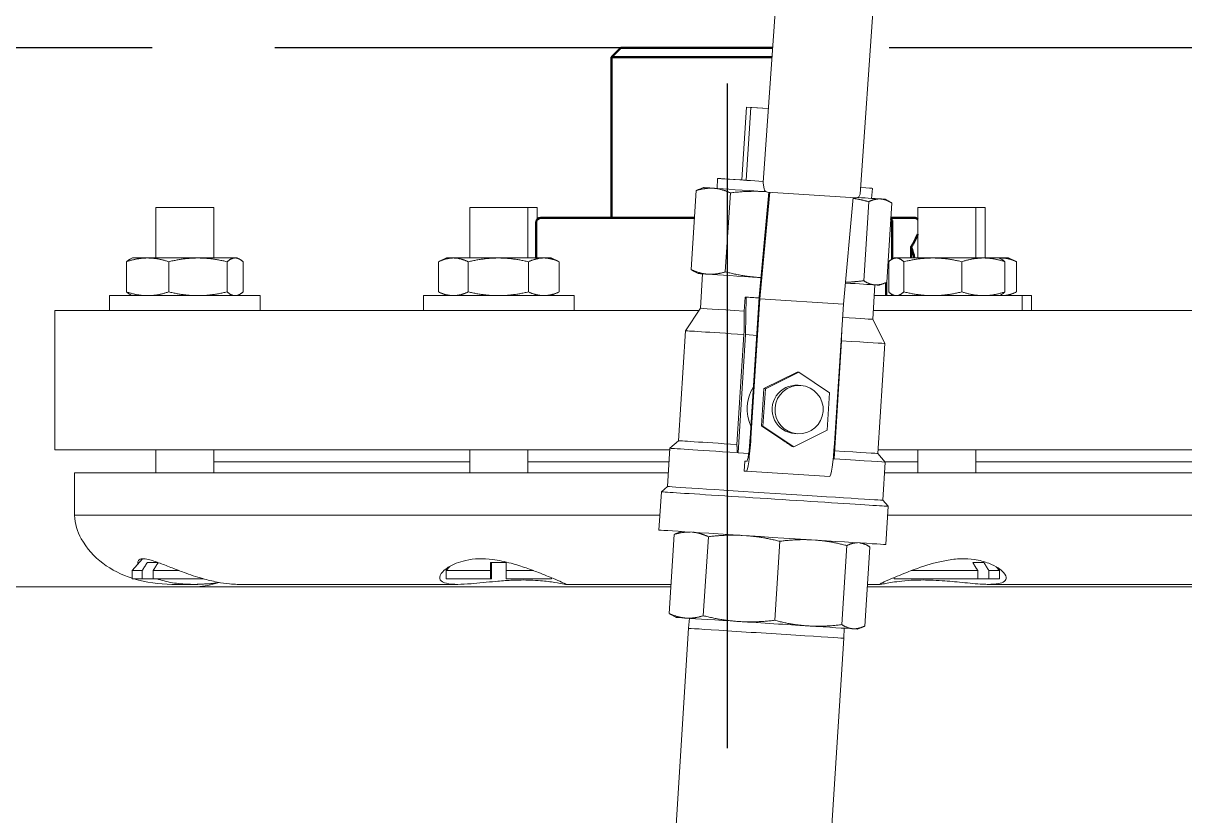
# Model space of a CAD drawing. Header units: inches. Extents: x 17 to 469, y 7 to 301.
# Drawn here: x 91.07 to 97.33, y 128.61 to 132.88 of the extents above; entities that cross this region are included whole.
import ezdxf

# ---------------------------------------------------------------- set-up
doc = ezdxf.new("R2010")
doc.units = ezdxf.units.IN
doc.header["$LTSCALE"] = 14
doc.header["$MEASUREMENT"] = 0
doc.linetypes.add('CHAIN', pattern=[0.7087, 0.4724, -0.0591, 0.1181, -0.0591])
doc.linetypes.add('DASHED_SPACE', pattern=[0.2067, 0.1654, -0.0413])
doc.layers.add('Centerline', color=5, linetype='CHAIN', lineweight=25, true_color=0x0000ff)
doc.layers.add('Sketch Geometry (ANSI)', color=7, linetype='Continuous', lineweight=25)
doc.layers.add('Visible (ANSI)', color=7, linetype='Continuous', lineweight=50)

msp = doc.modelspace()

# ---------------------------------------------------------------- linework, layer by layer
at = {"layer": 'Centerline', "linetype": 'CHAIN', "ltscale": 0.952448}
msp.add_line((94.866969, 43.922673), (94.866969, 132.551927), dxfattribs=at)
at = {"layer": 'Sketch Geometry (ANSI)', "linetype": 'DASHED_SPACE', "ltscale": 1.144592}
msp.add_line((124.887172, 132.744368), (28.832773, 132.744368), dxfattribs=at)
at = {"layer": 'Visible (ANSI)', "linetype": 'Continuous', "lineweight": 18}
for p, q in [((95.059096, 132.019652), (95.253469, 134.759212)), ((95.581331, 131.956047), (95.775705, 134.695607)), ((94.968841, 132.425544), (94.943693, 132.032647)), ((94.992563, 132.423718), (94.967414, 132.030821)), ((94.968841, 132.425544), (95.087356, 132.417961)), ((94.992563, 132.423718), (94.968841, 132.425544)), ((95.087334, 132.417654), (94.992563, 132.423718)), ((94.81076, 131.986788), (94.812529, 132.040896)), ((94.73787, 131.991454), (94.71225, 131.981446)), ((94.967414, 132.030821), (94.943693, 132.032647)), ((95.05947, 132.024931), (94.967414, 132.030821)), ((95.063824, 131.984864), (95.059276, 132.015065)), ((95.642978, 131.933519), (95.648122, 131.987411)), ((94.69803, 131.975116), (94.670795, 131.549638)), ((94.88212, 131.96313), (94.854886, 131.537653)), ((95.037538, 131.401589), (95.090056, 131.966693)), ((95.094614, 131.966402), (95.041207, 131.391726)), ((95.559171, 131.936687), (95.083139, 131.967136)), ((95.491273, 131.362938), (95.544681, 131.937614)), ((95.628311, 131.915401), (95.601077, 131.489924)), ((95.715868, 131.928854), (95.740389, 131.91545)), ((92.097954, 131.884368), (91.785454, 131.884368)), ((91.785454, 131.612369), (91.785454, 131.884368)), ((92.097954, 131.612369), (92.097954, 131.884368)), ((93.790462, 131.884368), (93.477962, 131.884368)), ((93.477962, 131.612369), (93.477962, 131.884368)), ((93.790462, 131.612369), (93.790462, 131.884368)), ((93.841335, 131.884368), (93.790462, 131.884368)), ((93.841335, 131.820157), (93.841335, 131.884368)), ((95.753303, 131.907616), (95.726069, 131.482139)), ((96.205103, 131.884368), (95.892603, 131.884368)), ((95.892603, 131.612369), (95.892603, 131.884368)), ((96.255976, 131.884368), (96.205103, 131.884368)), ((96.205103, 131.612369), (96.205103, 131.884368)), ((96.255976, 131.612369), (96.255976, 131.884368)), ((91.660204, 131.612369), (91.649579, 131.607414)), ((91.740924, 131.612369), (91.660204, 131.612369)), ((92.012186, 131.612369), (91.740924, 131.612369)), ((92.212966, 131.612369), (92.012186, 131.612369)), ((92.223204, 131.612369), (92.212966, 131.612369)), ((92.223204, 131.612369), (92.233828, 131.607414)), ((93.352712, 131.612369), (93.310781, 131.592816)), ((93.389207, 131.612369), (93.352712, 131.612369)), ((93.631756, 131.612369), (93.389207, 131.612369)), ((93.876761, 131.612369), (93.631756, 131.612369)), ((93.915712, 131.612369), (93.876761, 131.612369)), ((93.915712, 131.612369), (93.957643, 131.592816)), ((95.767353, 131.612369), (95.758091, 131.60805)), ((95.776319, 131.612369), (95.767353, 131.612369)), ((95.973625, 131.612369), (95.776319, 131.612369)), ((96.246159, 131.612369), (95.973625, 131.612369)), ((96.330353, 131.612369), (96.246159, 131.612369)), ((96.342274, 131.612369), (96.330353, 131.612369)), ((96.330353, 131.612369), (96.339614, 131.60805)), ((96.381226, 131.612369), (96.342274, 131.612369)), ((96.381226, 131.612369), (96.423157, 131.592816)), ((91.627009, 131.592062), (91.627009, 131.429676)), ((91.854838, 131.592062), (91.854838, 131.429676)), ((92.169533, 131.592062), (92.169533, 131.429676)), ((92.256398, 131.592062), (92.256398, 131.429676)), ((93.309176, 131.592062), (93.309176, 131.429676)), ((93.469238, 131.592062), (93.469238, 131.429676)), ((93.794274, 131.592062), (93.794274, 131.429676)), ((93.959248, 131.592062), (93.959248, 131.429676)), ((94.708231, 131.528401), (94.683709, 131.541805)), ((95.735626, 131.592062), (95.735626, 131.429676)), ((95.817012, 131.592062), (95.817012, 131.429676)), ((96.130238, 131.592062), (96.130238, 131.429676)), ((96.362079, 131.592062), (96.362079, 131.429676)), ((96.424761, 131.592062), (96.424761, 131.429676)), ((94.720825, 131.341615), (94.732675, 131.526751)), ((95.686229, 131.465801), (95.711848, 131.475809)), ((91.660204, 131.409369), (91.649579, 131.414323)), ((92.223204, 131.409369), (92.233828, 131.414323)), ((93.352712, 131.409369), (93.310781, 131.428921)), ((93.915712, 131.409369), (93.957643, 131.428921)), ((95.649923, 131.282145), (95.661774, 131.467281)), ((95.767353, 131.409369), (95.758091, 131.413687)), ((96.330353, 131.409369), (96.339614, 131.413687)), ((96.381226, 131.409369), (96.423157, 131.428921)), ((92.347704, 131.409369), (91.535704, 131.409369)), ((91.535704, 131.409369), (91.535704, 131.329369)), ((92.347704, 131.409369), (92.347704, 131.329369)), ((94.040212, 131.409369), (93.228212, 131.409369)), ((93.228212, 131.409369), (93.228212, 131.329369)), ((94.040212, 131.409369), (94.040212, 131.329369)), ((94.957002, 131.326271), (94.961831, 131.401705)), ((94.961831, 131.401705), (94.968092, 131.40126)), ((94.968092, 131.40126), (94.964386, 131.199452)), ((94.968092, 131.40126), (95.037234, 131.396837)), ((95.041207, 131.391726), (94.993176, 130.64134)), ((94.999787, 130.811796), (95.037538, 131.401589)), ((95.491273, 131.362938), (95.041207, 131.391726)), ((95.443242, 130.612552), (95.491273, 131.362938)), ((96.454853, 131.409369), (95.658067, 131.409369)), ((96.505726, 131.409369), (96.454853, 131.409369)), ((96.454853, 131.409369), (96.454853, 131.329369)), ((96.505726, 131.409369), (96.505726, 131.329369)), ((91.241969, 131.329369), (94.712669, 131.329369)), ((91.241969, 131.329369), (91.241969, 130.579369)), ((94.720825, 131.341615), (94.640192, 131.220539)), ((95.652946, 131.329369), (98.491969, 131.329369)), ((95.481963, 131.166346), (95.48328, 131.238052)), ((95.649923, 131.282145), (95.714462, 131.151777)), ((94.602267, 130.628041), (94.640192, 131.220539)), ((94.917741, 130.607574), (94.955666, 131.200072)), ((94.964386, 131.199452), (94.923674, 130.563403)), ((94.964386, 131.199452), (95.024354, 131.195617)), ((95.44125, 130.530297), (95.481963, 131.166346)), ((95.478703, 131.166555), (95.481963, 131.166346)), ((95.676537, 130.559279), (95.714462, 131.151777)), ((95.062415, 130.908424), (95.241934, 130.997605)), ((95.070975, 130.907815), (95.250495, 130.996997)), ((95.250495, 130.996997), (95.241934, 130.997605)), ((95.250495, 130.996997), (95.41718, 130.885671)), ((95.261893, 130.925596), (95.246912, 130.926661)), ((95.049581, 130.707916), (95.062415, 130.908424)), ((95.058141, 130.707308), (95.070975, 130.907815)), ((95.070975, 130.907815), (95.062415, 130.908424)), ((95.41718, 130.885671), (95.404346, 130.685163)), ((94.988896, 130.641644), (94.999787, 130.811796)), ((95.058141, 130.707308), (95.049581, 130.707916)), ((95.165795, 130.630298), (95.049581, 130.707916)), ((95.224826, 130.595982), (95.058141, 130.707308)), ((95.404346, 130.685163), (95.224826, 130.595982)), ((95.243389, 130.665253), (95.228408, 130.666317)), ((94.602267, 130.628041), (94.555928, 130.587278)), ((91.241969, 130.579369), (94.555422, 130.579369)), ((91.785454, 130.454368), (91.785454, 130.579369)), ((92.097954, 130.454368), (92.097954, 130.579369)), ((93.477962, 130.454368), (93.477962, 130.579369)), ((93.790462, 130.454368), (93.790462, 130.579369)), ((94.542755, 130.381476), (94.555928, 130.587277)), ((94.923674, 130.563403), (94.918837, 130.563747)), ((94.981208, 130.559723), (94.923674, 130.563403)), ((95.224826, 130.595982), (95.216061, 130.596605)), ((95.676537, 130.559279), (95.717301, 130.51294)), ((95.677823, 130.579369), (98.491969, 130.579369)), ((95.892603, 130.454368), (95.892603, 130.579369)), ((96.205103, 130.454368), (96.205103, 130.579369)), ((92.097954, 130.51519), (93.477962, 130.51519)), ((93.790462, 130.51519), (94.551314, 130.51519)), ((94.957149, 130.464131), (94.960619, 130.518342)), ((94.960619, 130.518342), (94.971062, 130.517599)), ((94.971411, 130.517651), (94.960619, 130.518342)), ((95.44125, 130.530297), (95.436417, 130.530606)), ((95.704128, 130.307139), (95.717301, 130.51294)), ((95.715322, 130.51519), (95.892603, 130.51519)), ((96.205103, 130.51519), (97.614912, 130.51519)), ((91.346969, 130.454368), (94.54742, 130.454368)), ((91.346969, 130.454368), (91.346969, 130.226171)), ((94.967592, 130.463389), (94.957149, 130.464131)), ((94.9676, 130.463388), (95.417666, 130.4346)), ((95.713552, 130.454368), (98.386969, 130.454368)), ((94.497063, 130.147069), (94.510236, 130.35287)), ((94.542755, 130.381477), (94.510236, 130.35287)), ((95.704128, 130.307139), (95.732734, 130.27462)), ((91.346969, 130.226171), (94.502126, 130.226171)), ((95.719561, 130.068819), (95.732734, 130.27462)), ((95.729633, 130.226171), (98.386969, 130.226171)), ((94.552239, 129.697429), (94.579473, 130.122906)), ((94.618862, 130.139068), (94.593694, 130.129236)), ((94.73633, 129.685444), (94.763564, 130.110921)), ((95.121665, 129.660709), (95.148899, 130.086187)), ((95.482521, 129.637714), (95.509755, 130.063192)), ((95.597737, 130.076412), (95.621833, 130.06324)), ((95.607512, 129.62993), (95.634746, 130.055407)), ((91.712915, 129.991923), (91.657704, 129.928409)), ((91.71193, 129.928409), (91.657704, 129.928409)), ((91.657704, 129.884368), (91.657704, 129.928409)), ((91.71193, 129.884368), (91.71193, 129.928409)), ((91.796809, 129.972368), (91.739537, 129.972368)), ((91.770806, 129.928409), (91.770806, 129.884368)), ((91.910538, 129.928409), (91.770806, 129.928409)), ((93.369683, 129.950807), (93.350212, 129.928409)), ((93.589763, 129.928409), (93.350212, 129.928409)), ((93.350212, 129.884368), (93.350212, 129.928409)), ((93.589763, 129.884368), (93.589763, 129.928409)), ((93.674097, 129.972368), (93.5901, 129.972368)), ((93.594665, 129.928409), (93.594665, 129.884368)), ((93.673759, 129.928409), (93.673759, 129.884368)), ((93.821022, 129.928409), (93.673759, 129.928409)), ((96.215766, 129.928409), (95.858041, 129.928409)), ((96.248549, 129.972368), (96.188636, 129.972368)), ((96.215766, 129.884368), (96.215766, 129.928409)), ((96.275679, 129.928409), (96.275679, 129.884368)), ((96.332853, 129.928409), (96.275679, 129.928409)), ((96.314879, 129.949085), (96.332853, 129.928409)), ((96.332853, 129.884368), (96.332853, 129.928409)), ((91.71193, 129.884368), (91.657704, 129.884368)), ((91.770806, 129.884368), (91.71193, 129.884368)), ((92.041898, 129.884368), (91.770806, 129.884368)), ((91.871769, 129.854368), (91.98717, 129.854368)), ((91.98717, 129.854368), (92.001979, 129.854368)), ((92.223435, 129.854368), (93.412874, 129.854368)), ((93.589763, 129.884368), (93.350212, 129.884368)), ((93.594665, 129.884368), (93.589763, 129.884368)), ((93.918212, 129.884368), (93.673759, 129.884368)), ((93.918212, 129.884368), (93.918212, 129.889768)), ((93.993437, 129.854368), (94.562284, 129.854368)), ((95.621878, 129.854368), (95.690367, 129.854368)), ((95.764853, 129.884368), (95.764853, 129.890987)), ((96.215766, 129.884368), (95.764853, 129.884368)), ((96.275679, 129.884368), (96.215766, 129.884368)), ((96.275142, 129.854368), (97.485524, 129.854368)), ((96.332853, 129.884368), (96.275679, 129.884368)), ((94.561429, 129.841001), (90.956969, 129.841001)), ((98.776969, 129.841001), (95.621023, 129.841001)), ((94.589674, 129.676191), (94.565153, 129.689596)), ((94.66255, 129.671383), (94.65742, 129.617635)), ((94.65742, 129.617635), (94.472125, 126.722772)), ((95.494778, 129.618114), (95.493013, 129.56415)), ((95.567672, 129.613592), (95.593292, 129.6236)), ((95.493013, 129.56415), (95.307718, 126.669287))]:
    msp.add_line(p, q, dxfattribs=at)
at = {"layer": 'Visible (ANSI)'}
for p, q in [((94.291969, 132.744368), (94.241969, 132.694368)), ((94.291969, 132.744368), (95.110515, 132.744368)), ((95.106967, 132.694368), (94.241969, 132.694368)), ((94.241969, 131.829369), (94.241969, 132.694368)), ((93.835719, 131.612369), (93.835719, 131.804369)), ((94.688701, 131.829369), (93.860719, 131.829369)), ((95.873219, 131.829369), (95.748294, 131.829369)), ((95.755097, 131.606547), (95.755097, 131.804369)), ((95.85597, 131.612369), (95.85597, 131.670037)), ((95.722065, 131.409369), (95.722065, 131.480204)), ((95.755097, 131.409369), (95.755097, 131.41519))]:
    msp.add_line(p, q, dxfattribs=at)
at = {"layer": 'Visible (ANSI)', "linetype": 'Continuous', "lineweight": 18}
for centre, radius, start, end in [((95.079924, 132.018174), 0.02088, 175.9416318, 188.5640902), ((95.084472, 131.987973), 0.02088, 188.5640902, 266.3401299), ((95.560504, 131.957524), 0.02088, 266.3401299, 355.9416318), ((91.635482, 130.241368), 0.288913, 183.0153263, 209.3417204), ((91.749102, 130.305238), 0.419254, 209.3417204, 233.6149039), ((91.823293, 130.405923), 0.544322, 233.6149039, 252.289212), ((91.871769, 130.564746), 0.710378, 253.2893255, 270), ((91.983344, 130.259055), 0.418848, 273.528454, 289.10183)]:
    msp.add_arc(centre, radius, start, end, dxfattribs=at)
at = {"layer": 'Visible (ANSI)'}
for centre, start, end in [((93.860719, 131.804369), 90, 180), ((95.873219, 131.804369), 39.1630349, 90)]:
    msp.add_arc(centre, 0.025, start, end, dxfattribs=at)
at = {"layer": 'Visible (ANSI)', "linetype": 'Continuous', "lineweight": 18}
for centre, major_axis, ratio, start_param, end_param in [((95.230325, 132.014153), (-0.417797, 0.026742), 0.00055745, 5.46847674, 7.43271235), ((95.226869, 131.960153), (-0.488999, 0.0313), 0.00055745, 5.96955832, 6.75495648), ((95.226869, 131.960153), (-0.488999, 0.0313), 0.00055745, 5.73017881, 5.96955832), ((95.226869, 131.960153), (0.488999, -0.0313), 0.00055745, 3.6133633, 4.39547489), ((95.230325, 132.014153), (0.417797, -0.026742), 0.00055745, 5.72112586, 6.84523705), ((95.226869, 131.960153), (0.488999, -0.0313), 0.00055745, 5.48502107, 5.96955832), ((95.226869, 131.960153), (-0.488999, 0.0313), 0.00055745, 3.6133633, 3.69459865), ((95.226869, 131.960153), (0.488999, -0.0313), 0.00055745, 5.96955832, 6.75495648), ((95.19723, 131.497101), (-0.488999, 0.0313), 0.00055745, 0.00119546, 0.47177118), ((95.19723, 131.497101), (-0.488999, 0.0313), 0.00055745, 0.47177118, 1.25716934), ((95.19723, 131.497101), (-0.488999, 0.0313), 0.00055745, 1.25716934, 1.2591701), ((95.19723, 131.497101), (0.488999, -0.0313), 0.00055745, 5.38508355, 5.96955832), ((95.19723, 131.497101), (0.488999, -0.0313), 0.00055745, 5.96955832, 6.28198985), ((95.190202, 131.387314), (0.464549, -0.029735), 0.00055745, 4.19850054, 4.37688356), ((95.185374, 131.31188), (-0.464549, 0.029735), 0.00055745, 0.00000188, 1.05690922), ((95.185374, 131.31188), (0.464549, -0.029735), 0.00055745, 5.4183861, 6.28318531), ((95.177327, 131.186158), (-0.537135, 0.034381), 0.00055745, 6.28286346, 7.42863064), ((95.177327, 131.186158), (0.537135, -0.034381), 0.00055745, 5.31546817, 6.28350715), ((95.198619, 130.799264), (-0.016037, -0.225631), 0.99687528, 4.23196082, 5.2069314), ((95.23766, 130.796489), (-0.009252, -0.130172), 0.99687528, 3.14159265, 6.28318531), ((95.139402, 130.59366), (-0.537135, 0.034381), 0.00055745, 0.0000019, 1.14544644), ((94.979046, 130.642344), (-0.011447, -0.178956), 0.07898971, 6.28262611, 7.85342244), ((94.979046, 130.642344), (-0.007979, -0.124745), 0.07898971, 6.28262611, 7.85342244), ((95.151666, 130.631303), (-0.297847, 0.198636), 0.01957533, 4.50753952, 4.67799147), ((95.429113, 130.613556), (-0.011447, -0.178956), 0.07898971, 0, 1.57023713), ((95.136614, 130.550109), (-0.580687, 0.037169), 0.00055745, 6.28262786, 7.46958367), ((95.139402, 130.59366), (0.537135, -0.034381), 0.00055745, 5.31547484, 6.28318531), ((95.136614, 130.550109), (0.580687, -0.037169), 0.00055745, 5.26469015, 6.28374276), ((95.121485, 130.313745), (-0.611249, 0.039125), 0.00055745, 6.28262786, 9.42533541), ((95.123441, 130.344308), (-0.580687, 0.037169), 0.00055745, 0.00000192, 3.14159457), ((95.108312, 130.107944), (-0.611249, 0.039125), 0.00055745, 0.00000191, 3.14159456), ((95.078673, 129.644892), (-0.488999, 0.0313), 0.00055745, 0.00119546, 0.47177118), ((95.078673, 129.644892), (-0.488999, 0.0313), 0.00055745, 0.47177118, 1.25716934), ((95.075217, 129.590892), (0.417797, -0.026742), 0.00055745, 3.14157523, 6.28320273), ((95.078673, 129.644892), (-0.488999, 0.0313), 0.00055745, 1.25716944, 2.04256764), ((95.078673, 129.644892), (0.488999, -0.0313), 0.00055745, 5.18416016, 5.96955832), ((95.078673, 129.644892), (0.488999, -0.0313), 0.00055745, 5.96955832, 6.28198985)]:
    msp.add_ellipse(centre, major_axis=major_axis, ratio=ratio, start_param=start_param, end_param=end_param, dxfattribs=at)
at = {"layer": 'Visible (ANSI)'}
msp.add_ellipse((95.717193, 131.579369), major_axis=(0, 0.1875), ratio=0.84557986, start_param=4.88931051, end_param=5.21711266, dxfattribs=at)
at = {"layer": 'Visible (ANSI)', "linetype": 'Continuous', "lineweight": 18}
msp.add_ellipse((95.252641, 130.795424), major_axis=(0.009252, 0.130172), ratio=0.99687528, dxfattribs=at)
for points, weights in [([(94.791278, 131.98791), (94.747076, 131.990788), (94.69803, 131.975116)], [1, 1.0562990584, 1.07162109099]), ([(94.69803, 131.975116), (94.70527, 131.978719), (94.71225, 131.981446)], [1.07162109099, 1.06829050345, 1.06302371965]), ([(94.88212, 131.96313), (94.835479, 131.985033), (94.791278, 131.98791)], [1.07162109099, 1.0562990584, 1]), ([(95.074465, 131.969647), (94.982666, 131.975392), (94.88212, 131.96313)], [1.00087659266, 1.05641868253, 1.07162109099]), ([(95.628311, 131.915401), (95.585288, 131.926909), (95.54436, 131.934163)], [1.07162109099, 1.06444578762, 1.04828403338]), ([(95.69201, 131.930296), (95.661998, 131.932165), (95.628311, 131.915401)], [1, 1.0562990584, 1.07162109099]), ([(95.753303, 131.907616), (95.722021, 131.928427), (95.69201, 131.930296)], [1.07162109099, 1.0562990584, 1]), ([(91.740924, 131.612369), (91.688056, 131.612369), (91.627009, 131.592062)], [1, 1.0379548493, 1]), ([(91.627009, 131.592062), (91.638896, 131.602433), (91.649579, 131.607414)], [1, 1.01903065952, 1.01897727532]), ([(91.854838, 131.592062), (91.793792, 131.612369), (91.740924, 131.612369)], [1, 1.0379548493, 1]), ([(92.012186, 131.612369), (91.939161, 131.612369), (91.854838, 131.592062)], [1, 1.0379548493, 1]), ([(92.169533, 131.592062), (92.085211, 131.612369), (92.012186, 131.612369)], [1, 1.0379548493, 1]), ([(92.212966, 131.612369), (92.192809, 131.612369), (92.169533, 131.592062)], [1, 1.0379548493, 1]), ([(92.256398, 131.592062), (92.233123, 131.612369), (92.212966, 131.612369)], [1, 1.0379548493, 1]), ([(93.389207, 131.612369), (93.352065, 131.612369), (93.309176, 131.592062)], [1, 1.0379548493, 1]), ([(93.469238, 131.592062), (93.426349, 131.612369), (93.389207, 131.612369)], [1, 1.0379548493, 1]), ([(93.631756, 131.612369), (93.556331, 131.612369), (93.469238, 131.592062)], [1, 1.0379548493, 1]), ([(93.794274, 131.592062), (93.70718, 131.612369), (93.631756, 131.612369)], [1, 1.0379548493, 1]), ([(93.876761, 131.612369), (93.838478, 131.612369), (93.794274, 131.592062)], [1, 1.0379548493, 1]), ([(93.959248, 131.592062), (93.915043, 131.612369), (93.876761, 131.612369)], [1, 1.0379548493, 1]), ([(95.776319, 131.612369), (95.757433, 131.612369), (95.735626, 131.592062)], [1, 1.0379548493, 1]), ([(95.817012, 131.592062), (95.795205, 131.612369), (95.776319, 131.612369)], [1, 1.0379548493, 1]), ([(95.973625, 131.612369), (95.900941, 131.612369), (95.817012, 131.592062)], [1, 1.0379548493, 1]), ([(96.130238, 131.592062), (96.046309, 131.612369), (95.973625, 131.612369)], [1, 1.0379548493, 1]), ([(96.246159, 131.612369), (96.19236, 131.612369), (96.130238, 131.592062)], [1, 1.0379548493, 1]), ([(96.362079, 131.592062), (96.299957, 131.612369), (96.246159, 131.612369)], [1, 1.0379548493, 1]), ([(96.342274, 131.612369), (96.336744, 131.612369), (96.331197, 131.611975)], [1, 1.00531032451, 1.00913469679]), ([(96.339614, 131.60805), (96.350221, 131.603104), (96.362079, 131.592062)], [1.01888705873, 1.02028697131, 1]), ([(96.424761, 131.592062), (96.380557, 131.612369), (96.342274, 131.612369)], [1, 1.0379548493, 1]), ([(93.957643, 131.592816), (93.958444, 131.592443), (93.959248, 131.592062)], [1.00134783282, 1.00068632708, 1]), ([(94.683709, 131.541805), (94.677322, 131.545297), (94.670795, 131.549638)], [1.06333022529, 1.06838794082, 1.07162109099]), ([(94.670795, 131.549638), (94.717437, 131.527736), (94.761638, 131.524858)], [1.07162109099, 1.0562990584, 1]), ([(96.423157, 131.592816), (96.423957, 131.592443), (96.424761, 131.592062)], [1.00134783282, 1.00068632708, 1]), ([(94.761638, 131.524858), (94.80584, 131.52198), (94.854886, 131.537653)], [1, 1.0562990584, 1.07162109099]), ([(94.854886, 131.537653), (94.953829, 131.512437), (95.046352, 131.506498)], [1.07162109099, 1.0562990584, 1]), ([(95.046352, 131.506498), (95.046817, 131.506468), (95.047283, 131.506439)], [1, 1.00026821372, 1.0005354974]), ([(95.502286, 131.481433), (95.550002, 131.483035), (95.601077, 131.489924)], [1.04302723394, 1.06332733137, 1.07162109099]), ([(95.601077, 131.489924), (95.632359, 131.469113), (95.662371, 131.467244)], [1.07162109099, 1.0562990584, 1]), ([(95.662371, 131.467244), (95.692382, 131.465375), (95.726069, 131.482139)], [1, 1.0562990584, 1.07162109099]), ([(91.627009, 131.429676), (91.688056, 131.409369), (91.740924, 131.409369)], [1, 1.0379548493, 1]), ([(91.649579, 131.414323), (91.638896, 131.419305), (91.627009, 131.429676)], [1.01897727532, 1.01903065952, 1]), ([(91.740924, 131.409369), (91.793792, 131.409369), (91.854838, 131.429676)], [1, 1.0379548493, 1]), ([(91.854838, 131.429676), (91.939161, 131.409369), (92.012186, 131.409369)], [1, 1.0379548493, 1]), ([(92.012186, 131.409369), (92.085211, 131.409369), (92.169533, 131.429676)], [1, 1.0379548493, 1]), ([(92.169533, 131.429676), (92.192809, 131.409369), (92.212966, 131.409369)], [1, 1.0379548493, 1]), ([(92.212966, 131.409369), (92.233123, 131.409369), (92.256398, 131.429676)], [1, 1.0379548493, 1]), ([(93.309176, 131.429676), (93.352065, 131.409369), (93.389207, 131.409369)], [1, 1.0379548493, 1]), ([(93.389207, 131.409369), (93.426349, 131.409369), (93.469238, 131.429676)], [1, 1.0379548493, 1]), ([(93.469238, 131.429676), (93.556331, 131.409369), (93.631756, 131.409369)], [1, 1.0379548493, 1]), ([(93.631756, 131.409369), (93.70718, 131.409369), (93.794274, 131.429676)], [1, 1.0379548493, 1]), ([(93.794274, 131.429676), (93.838478, 131.409369), (93.876761, 131.409369)], [1, 1.0379548493, 1]), ([(93.876761, 131.409369), (93.915043, 131.409369), (93.959248, 131.429676)], [1, 1.0379548493, 1]), ([(93.959248, 131.429676), (93.958444, 131.429295), (93.957643, 131.428921)], [1, 1.00068632708, 1.00134783282]), ([(95.735626, 131.429676), (95.757433, 131.409369), (95.776319, 131.409369)], [1, 1.0379548493, 1]), ([(95.776319, 131.409369), (95.795205, 131.409369), (95.817012, 131.429676)], [1, 1.0379548493, 1]), ([(95.817012, 131.429676), (95.900941, 131.409369), (95.973625, 131.409369)], [1, 1.0379548493, 1]), ([(95.973625, 131.409369), (96.046309, 131.409369), (96.130238, 131.429676)], [1, 1.0379548493, 1]), ([(96.130238, 131.429676), (96.19236, 131.409369), (96.246159, 131.409369)], [1, 1.0379548493, 1]), ([(96.246159, 131.409369), (96.299957, 131.409369), (96.362079, 131.429676)], [1, 1.0379548493, 1]), ([(96.362079, 131.429676), (96.350221, 131.418634), (96.339614, 131.413687)], [1, 1.02028697131, 1.01888705873]), ([(96.342274, 131.409369), (96.380557, 131.409369), (96.424761, 131.429676)], [1, 1.0379548493, 1]), ([(96.424761, 131.429676), (96.423957, 131.429295), (96.423157, 131.428921)], [1, 1.00068632708, 1.00134783282]), ([(96.331197, 131.409763), (96.336744, 131.409369), (96.342274, 131.409369)], [1.00913469679, 1.00531032451, 1]), ([(94.955666, 131.200072), (94.956491, 131.269434), (94.957002, 131.326271)], [1, 1.00361912604, 1]), ([(94.918837, 130.563747), (94.918283, 130.586748), (94.917741, 130.607574)], [1, 1.0009720909, 1.00000480453]), ([(94.665537, 130.13605), (94.624684, 130.137353), (94.579473, 130.122906)], [1.00740285496, 1.04990218399, 1.05740736242]), ([(94.579473, 130.122906), (94.586713, 130.12651), (94.593694, 130.129236)], [1.05740736242, 1.05564784052, 1.05196494896]), ([(94.763564, 130.110921), (94.720454, 130.131165), (94.679662, 130.135137)], [1.05740736242, 1.04988205508, 1.00717463654]), ([(94.945798, 130.118017), (94.858779, 130.122532), (94.763564, 130.110921)], [1.00577148807, 1.04975925876, 1.05740736242]), ([(95.148899, 130.086187), (95.055906, 130.109886), (94.968988, 130.116529)], [1.05740736242, 1.04975615875, 1.00573582291]), ([(95.319442, 130.094109), (95.238037, 130.098209), (95.148899, 130.086187)], [1.00586984705, 1.0497678135, 1.05740736242]), ([(95.509755, 130.063192), (95.422932, 130.086415), (95.341719, 130.092688)], [1.05740736242, 1.04977281292, 1.00592728635]), ([(95.568321, 130.078275), (95.540671, 130.078577), (95.509755, 130.063192)], [1.00777303754, 1.04993492905, 1.05740736242]), ([(95.634746, 130.055407), (95.606145, 130.074435), (95.578781, 130.077612)], [1.05740736242, 1.04996260189, 1.00808484011]), ([(91.71193, 129.928409), (91.726729, 129.952015), (91.739537, 129.972368)], [1, 1.00267954782, 1]), ([(91.798115, 129.971894), (91.785434, 129.951742), (91.770806, 129.928409)], [1.00006147459, 1.00264844961, 1]), ([(93.589763, 129.928409), (93.589944, 129.952015), (93.5901, 129.972368)], [1, 1.00267954782, 1]), ([(93.594327, 129.972368), (93.594484, 129.952015), (93.594665, 129.928409)], [1, 1.00267954782, 1]), ([(93.674097, 129.972368), (93.67394, 129.952015), (93.673759, 129.928409)], [1, 1.00267954782, 1]), ([(96.215766, 129.928409), (96.201223, 129.952015), (96.188636, 129.972368)], [1, 1.00267954782, 1]), ([(96.248549, 129.972368), (96.261136, 129.952015), (96.275679, 129.928409)], [1, 1.00267954782, 1]), ([(94.565153, 129.689596), (94.558765, 129.693087), (94.552239, 129.697429)], [1.05217908942, 1.05569938826, 1.05740736242]), ([(94.552239, 129.697429), (94.59888, 129.675527), (94.643082, 129.672649)], [1.05740736242, 1.04927042368, 1]), ([(94.643082, 129.672649), (94.687284, 129.669771), (94.73633, 129.685444)], [1, 1.04927042368, 1.05740736242]), ([(94.73633, 129.685444), (94.835273, 129.660228), (94.927795, 129.654289)], [1.05740736242, 1.04927042368, 1]), ([(94.927795, 129.654289), (95.020317, 129.64835), (95.121665, 129.660709)], [1, 1.04927042368, 1.05740736242]), ([(95.121665, 129.660709), (95.214246, 129.635946), (95.300891, 129.630424)], [1.05740736242, 1.04927042368, 1]), ([(95.300891, 129.630424), (95.387535, 129.624903), (95.482521, 129.637714)], [1, 1.04927042368, 1.05740736242]), ([(95.482521, 129.637714), (95.513803, 129.616904), (95.543814, 129.615035)], [1.05740736242, 1.04927042368, 1]), ([(95.543814, 129.615035), (95.573826, 129.613165), (95.607512, 129.62993)], [1, 1.04927042368, 1.05740736242])]:
    msp.add_rational_spline(points, weights, degree=2, dxfattribs=at)
at = {"layer": 'Visible (ANSI)'}
for points, knots in [([(95.755097, 131.804369), (95.755097, 131.807454), (95.754486, 131.811084), (95.752488, 131.816785), (95.750749, 131.819863), (95.748587, 131.822419), (95.748248, 131.822789), (95.747892, 131.823152)], [-0.3762535024, -0.3762535024, -0.3762535024, -0.3762535024, -0.3527466528, -0.3527466528, -0.3292343939, -0.3292343939, -0.3252016502, -0.3252016502, -0.3252016502, -0.3252016502]), ([(95.892597, 131.740126), (95.88719, 131.726428), (95.877959, 131.708567), (95.863643, 131.683356), (95.859941, 131.676978), (95.85597, 131.670037)], [-0.833308238, -0.833308238, -0.833308238, -0.833308238, -0.457941152, -0.457941152, -0.347704705, -0.347704705, -0.347704705, -0.347704705])]:
    msp.add_open_spline(points, degree=3, knots=knots, dxfattribs=at)
at = {"layer": 'Visible (ANSI)', "linetype": 'Continuous', "lineweight": 18}
for points, knots in [([(91.688789, 129.967718), (91.687906, 129.973865), (91.689143, 129.979231), (91.696368, 129.988148), (91.703116, 129.991153), (91.721559, 129.992603), (91.732732, 129.991322), (91.763863, 129.984089), (91.785226, 129.976763), (91.809431, 129.967718)], [-0.853530108, -0.853530108, -0.853530108, -0.853530108, -0.673931626, -0.673931626, -0.462453658, -0.462453658, -0.264803427, -0.264803427, -0.000211713, -0.000211713, -0.000211713, -0.000211713]), ([(93.404825, 129.967718), (93.420301, 129.973865), (93.437495, 129.979231), (93.478055, 129.988148), (93.501792, 129.991153), (93.55061, 129.992603), (93.575053, 129.991322), (93.633667, 129.984089), (93.667757, 129.976763), (93.701274, 129.967718)], [-0.853530108, -0.853530108, -0.853530108, -0.853530108, -0.673931626, -0.673931626, -0.462453658, -0.462453658, -0.264803427, -0.264803427, -0.000211713, -0.000211713, -0.000211713, -0.000211713]), ([(95.977366, 129.967718), (96.000134, 129.973865), (96.023212, 129.979231), (96.073348, 129.988148), (96.100171, 129.991153), (96.150766, 129.992603), (96.174161, 129.991322), (96.225923, 129.984089), (96.25277, 129.976763), (96.275966, 129.967718)], [-0.853530108, -0.853530108, -0.853530108, -0.853530108, -0.673931626, -0.673931626, -0.462453658, -0.462453658, -0.264803427, -0.264803427, -0.000211713, -0.000211713, -0.000211713, -0.000211713]), ([(91.809431, 129.967718), (91.829275, 129.960303), (91.851022, 129.951637), (91.894289, 129.934628), (91.915589, 129.926343), (91.969872, 129.906405), (92.004009, 129.894853), (92.038475, 129.885311)], [-0.676925671, -0.676925671, -0.676925671, -0.676925671, -0.460674817, -0.460674817, -0.272898687, -0.272898687, -0.000063868, -0.000063868, -0.000063868, -0.000063868]), ([(93.315796, 129.885311), (93.313193, 129.895865), (93.319324, 129.90888), (93.347192, 129.93824), (93.372492, 129.954875), (93.404825, 129.967718)], [-0.679255692, -0.679255692, -0.679255692, -0.679255692, -0.375783136, -0.375783136, -0.000065342, -0.000065342, -0.000065342, -0.000065342]), ([(93.701274, 129.967718), (93.728754, 129.960303), (93.755914, 129.951637), (93.804739, 129.934628), (93.8268, 129.926343), (93.877941, 129.906405), (93.905891, 129.894853), (93.929022, 129.885311)], [-0.676925671, -0.676925671, -0.676925671, -0.676925671, -0.460674817, -0.460674817, -0.272898687, -0.272898687, -0.000063868, -0.000063868, -0.000063868, -0.000063868]), ([(95.751331, 129.885311), (95.776417, 129.895865), (95.807501, 129.90888), (95.883162, 129.93824), (95.929797, 129.954875), (95.977366, 129.967718)], [-0.679255692, -0.679255692, -0.679255692, -0.679255692, -0.375783136, -0.375783136, -0.000065342, -0.000065342, -0.000065342, -0.000065342]), ([(96.275966, 129.967718), (96.294983, 129.960303), (96.311647, 129.951637), (96.337429, 129.934628), (96.347328, 129.926343), (96.365369, 129.906405), (96.370759, 129.894853), (96.369006, 129.885311)], [-0.676925671, -0.676925671, -0.676925671, -0.676925671, -0.460674817, -0.460674817, -0.272898687, -0.272898687, -0.000063868, -0.000063868, -0.000063868, -0.000063868]), ([(91.98717, 129.854368), (91.980498, 129.854368), (91.973782, 129.854449), (91.935368, 129.855419), (91.904216, 129.858193), (91.8437, 129.868329), (91.815801, 129.875654), (91.791516, 129.884369)], [-0.554474127, -0.554474127, -0.554474127, -0.554474127, -0.502920157, -0.502920157, -0.261137559, -0.261137559, -0.009124832, -0.009124832, -0.009124832, -0.009124832]), ([(92.128578, 129.864247), (92.108898, 129.861854), (92.088033, 129.859557), (92.041079, 129.855728), (92.014492, 129.854368), (91.98717, 129.854368)], [-0.947178436, -0.947178436, -0.947178436, -0.947178436, -0.765579916, -0.765579916, -0.554474127, -0.554474127, -0.554474127, -0.554474127]), ([(92.001979, 129.854368), (92.015402, 129.854368), (92.028742, 129.854695), (92.066715, 129.856381), (92.090426, 129.858366), (92.112694, 129.860677)], [-2.352656407, -2.352656407, -2.352656407, -2.352656407, -2.255257183, -2.255257183, -2.071910836, -2.071910836, -2.071910836, -2.071910836]), ([(92.038475, 129.885311), (92.064545, 129.878094), (92.090469, 129.871759), (92.13952, 129.861952), (92.162112, 129.858514), (92.197771, 129.85503), (92.211404, 129.854368), (92.223435, 129.854368)], [-2.871544461, -2.871544461, -2.871544461, -2.871544461, -2.678099034, -2.678099034, -2.491240177, -2.491240177, -2.352656407, -2.352656407, -2.352656407, -2.352656407]), ([(93.412874, 129.854368), (93.407558, 129.854368), (93.40239, 129.854449), (93.373915, 129.855419), (93.354975, 129.858193), (93.326284, 129.868515), (93.318049, 129.876182), (93.315796, 129.885311)], [-0.554474127, -0.554474127, -0.554474127, -0.554474127, -0.502920157, -0.502920157, -0.261137559, -0.261137559, -0.000088707, -0.000088707, -0.000088707, -0.000088707]), ([(93.993437, 129.854368), (93.991972, 129.854368), (93.98947, 129.854695), (93.975939, 129.856966), (93.958057, 129.860726), (93.91363, 129.868034), (93.88806, 129.871541), (93.842044, 129.87552), (93.823417, 129.876651), (93.788061, 129.877786), (93.771623, 129.87796), (93.736711, 129.8776), (93.718192, 129.877013), (93.672733, 129.874744), (93.645516, 129.8727), (93.571241, 129.866128), (93.525769, 129.861059), (93.458908, 129.855728), (93.434644, 129.854368), (93.412874, 129.854368)], [-2.35265641, -2.35265641, -2.35265641, -2.35265641, -2.25525718, -2.25525718, -1.97449633, -1.97449633, -1.71890116, -1.71890116, -1.56172628, -1.56172628, -1.43340495, -1.43340495, -1.29589243, -1.29589243, -1.10120059, -1.10120059, -0.76557992, -0.76557992, -0.55447413, -0.55447413, -0.55447413, -0.55447413]), ([(93.929022, 129.885311), (93.946519, 129.878094), (93.961261, 129.871759), (93.983099, 129.861952), (93.99017, 129.858514), (93.995509, 129.85503), (93.995521, 129.854368), (93.993437, 129.854368)], [-2.871544461, -2.871544461, -2.871544461, -2.871544461, -2.678099034, -2.678099034, -2.491240177, -2.491240177, -2.352656407, -2.352656407, -2.352656407, -2.352656407]), ([(95.690367, 129.854368), (95.689521, 129.854368), (95.688929, 129.854449), (95.687073, 129.855419), (95.69144, 129.858193), (95.712488, 129.868515), (95.729629, 129.876182), (95.751331, 129.885311)], [-0.554474127, -0.554474127, -0.554474127, -0.554474127, -0.502920157, -0.502920157, -0.261137559, -0.261137559, -0.000088707, -0.000088707, -0.000088707, -0.000088707]), ([(96.275142, 129.854368), (96.264615, 129.854368), (96.253413, 129.854695), (96.207677, 129.856966), (96.169984, 129.860726), (96.095887, 129.868034), (96.059741, 129.871541), (96.002266, 129.87552), (95.980593, 129.876651), (95.942073, 129.877786), (95.925083, 129.87796), (95.89083, 129.8776), (95.87365, 129.877013), (95.833855, 129.874744), (95.81197, 129.8727), (95.757821, 129.866128), (95.730746, 129.861059), (95.701561, 129.855728), (95.693832, 129.854368), (95.690367, 129.854368)], [-2.35265641, -2.35265641, -2.35265641, -2.35265641, -2.25525718, -2.25525718, -1.97449633, -1.97449633, -1.71890116, -1.71890116, -1.56172628, -1.56172628, -1.43340495, -1.43340495, -1.29589243, -1.29589243, -1.10120059, -1.10120059, -0.76557992, -0.76557992, -0.55447413, -0.55447413, -0.55447413, -0.55447413]), ([(96.369006, 129.885311), (96.36768, 129.878094), (96.362604, 129.871759), (96.344436, 129.861952), (96.331844, 129.858514), (96.303736, 129.85503), (96.29012, 129.854368), (96.275142, 129.854368)], [-2.871544461, -2.871544461, -2.871544461, -2.871544461, -2.678099034, -2.678099034, -2.491240177, -2.491240177, -2.352656407, -2.352656407, -2.352656407, -2.352656407])]:
    msp.add_open_spline(points, degree=3, knots=knots, dxfattribs=at)
msp.add_open_spline([(91.689345, 129.964809), (91.689111, 129.965798), (91.688925, 129.966768), (91.688789, 129.967718)], degree=3, dxfattribs=at)

doc.saveas('drawing.dxf')
